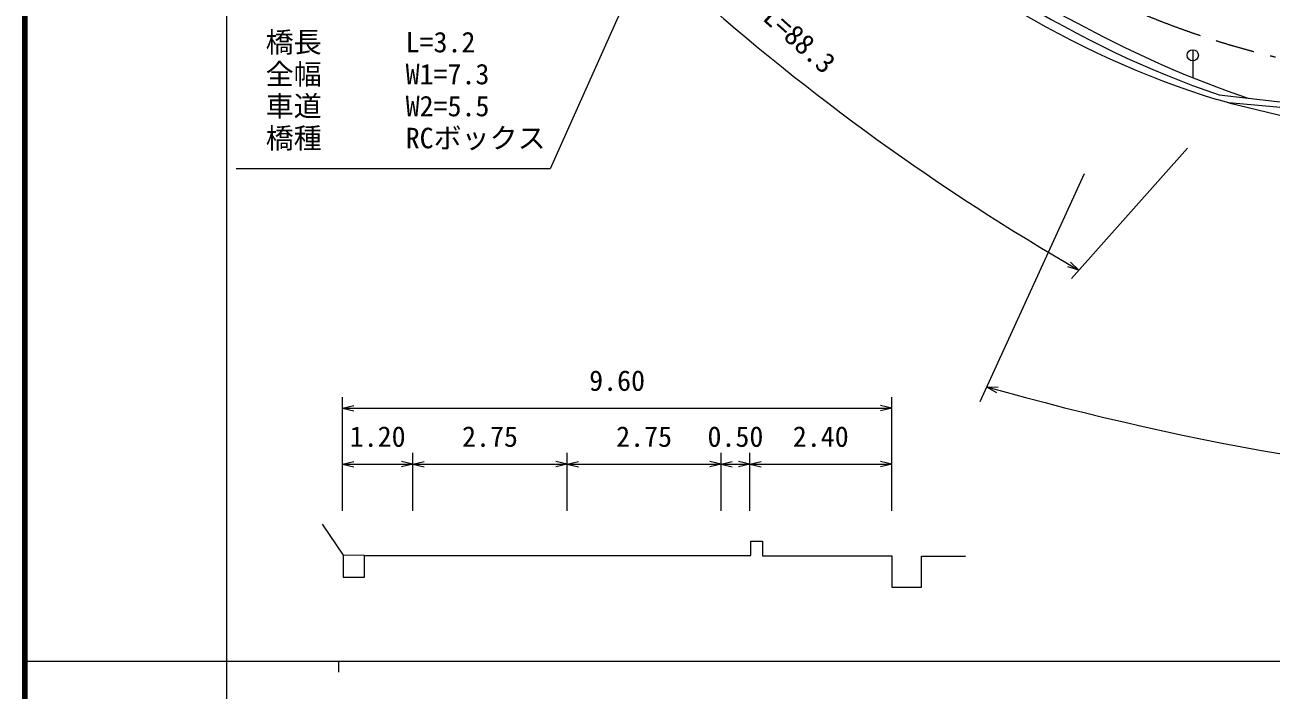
# Model space of a CAD drawing. Units: millimetres, scale not verified. Extents: x 40000 to 680000, y 20000 to 380000.
# Drawn here: x 40000 to 151250, y 202409 to 261817 of the extents above; entities that cross this region are included whole.
import ezdxf
from ezdxf.enums import TextEntityAlignment as Align

# ---------------------------------------------------------------- set-up
doc = ezdxf.new("R2010")
doc.units = ezdxf.units.MM
doc.header["$LTSCALE"] = 1000
doc.linetypes.add('CHAIN', pattern=[18.5, 12, -1.5, 3.5, -1.5])
for name, color, linetype, lineweight in [('M-BGD', 7, 'Continuous', 13), ('M-BMK', 2, 'CHAIN', 13), ('M-STR-HTXT', 7, 'Continuous', 13), ('M-STR-STRC', 7, 'Continuous', 13), ('M-STR-STRD', 7, 'Continuous', 13), ('M-TTL', 2, 'Continuous', 140), ('M-TTL-BAND', 7, 'Continuous', 13)]:
    doc.layers.add(name, color=color, linetype=linetype, lineweight=lineweight)
doc.styles.add('ＭＳ ゴシック', font='')
doc.styles.get('ＭＳ ゴシック').set_extended_font_data('MS Gothic')

msp = doc.modelspace()

# ---------------------------------------------------------------- linework, layer by layer
at = {"layer": 'M-BGD'}
for p, q in [((147482, 254864), (146407, 255158)), ((70303, 214415), (68409, 214471))]:
    msp.add_line(p, q, dxfattribs=at)
for points in [[(146618, 255560), (151808, 254986), (161088, 253905), (169740, 253471), (182062, 253286), (195884, 253668), (209667, 254085), (240208, 255320), (240443, 241199)], [(239488, 254780), (209685, 253575), (195899, 253157), (182065, 252775), (169723, 252961), (161046, 253396), (151756, 254478), (147482, 254864)], [(147482, 254864), (154493, 253157), (161212, 252020), (166912, 251529), (178042, 251572), (195998, 252047), (218231, 252884), (239519, 253612)], [(66526, 217223), (68409, 214471), (68409, 212487), (70303, 212487), (70303, 214415), (104794, 214415), (104794, 215722), (105843, 215722), (105843, 214401), (117381, 214401), (117381, 211604), (120053, 211604), (120053, 214361), (123960, 214361)]]:
    msp.add_lwpolyline(points, dxfattribs=at)
for centre, radius, start, end in [((172186, 335767), 83104, 224.65463, 243.15648), ((170578, 333199), 81698, 224.14752, 252.79072), ((175707, 340179), 89479, 225.09561, 251.02927), ((179341, 344162), 93861, 241.57285, 251.26259)]:
    msp.add_arc(centre, radius, start, end, dxfattribs=at)
at = {"layer": 'M-BMK'}
msp.add_arc((169730, 334837), 78014, 215.46569, 256.58711, dxfattribs=at)
at = {"layer": 'M-STR-HTXT'}
for p, q in [((143791, 250796), (133429, 239180)), ((134573, 248502), (125239, 228165)), ((134094, 239926), (133353, 240642)), ((134094, 239926), (133103, 240209)), ((125854, 229506), (126748, 228992)), ((125854, 229506), (126885, 229473)), ((68351, 218408), (68351, 228585)), ((117381, 218408), (117381, 228585)), ((68351, 227585), (69351, 227835)), ((68351, 227585), (117381, 227585)), ((68351, 227585), (69351, 227335)), ((117381, 227585), (116381, 227835)), ((117381, 227585), (116381, 227335)), ((68351, 222585), (69351, 222835)), ((68351, 222585), (74630, 222585)), ((68351, 222585), (69351, 222335)), ((74630, 222585), (73630, 222835)), ((74630, 222585), (73630, 222335)), ((74630, 218408), (74630, 223585)), ((74630, 222585), (75630, 222835)), ((74630, 222585), (88407, 222585)), ((74630, 222585), (75630, 222335)), ((88407, 222585), (87407, 222835)), ((88407, 222585), (87407, 222335)), ((88407, 218408), (88407, 223585)), ((88407, 222585), (89407, 222835)), ((88407, 222585), (102146, 222585)), ((88407, 222585), (89407, 222335)), ((102146, 222585), (101146, 222835)), ((102146, 222585), (101146, 222335)), ((102146, 218408), (102146, 223585)), ((102146, 222585), (103146, 222835)), ((102146, 222585), (104715, 222585)), ((102146, 222585), (103146, 222335)), ((104715, 222585), (103715, 222835)), ((104715, 222585), (103715, 222335)), ((104715, 218408), (104715, 223585)), ((104715, 222585), (105715, 222835)), ((104715, 222585), (117381, 222585)), ((104715, 222585), (105715, 222335)), ((117381, 222585), (116381, 222835)), ((117381, 222585), (116381, 222335))]:
    msp.add_line(p, q, dxfattribs=at)
msp.add_lwpolyline([(103389, 285862), (86886, 248964), (58855, 248964)], dxfattribs=at)
for centre, radius, start, end in [((238315, 420756), 208714, 216.48416, 240.04317), ((196399, 477900), 258218, 254.1453, 279.6716)]:
    msp.add_arc(centre, radius, start, end, dxfattribs=at)
at = {"layer": 'M-STR-STRC'}
msp.add_line((144257, 259605), (144257, 257105), dxfattribs=at)
msp.add_circle((144257, 259105), 500, dxfattribs=at)
at = {"layer": 'M-STR-STRD'}
for centre, radius, start, end in [((175316, 336034), 75944, 242.86836, 270.62562), ((174212, 332339), 72858, 242.44185, 271.51778)]:
    msp.add_arc(centre, radius, start, end, dxfattribs=at)
at = {"layer": 'M-TTL'}
msp.add_line((40000, 380000), (40000, 20000), dxfattribs=at)
at = {"layer": 'M-TTL-BAND'}
for p, q in [((58000, 370000), (58000, 20000)), ((40000, 205000), (579000, 205000)), ((68000, 205000), (68000, 204000))]:
    msp.add_line(p, q, dxfattribs=at)

# ---------------------------------------------------------------- texts
at = {"layer": 'M-STR-HTXT', "style": 'ＭＳ ゴシック'}
msp.add_text('ガードレール L=88.3', height=1833, rotation=318.264, dxfattribs=at).set_placement((102119, 264816), align=Align.BOTTOM_CENTER)
for s, p in [('橋長\u3000\u3000\u3000L=3.2', (61491, 258811)), ('全幅\u3000\u3000\u3000W1=7.3', (61493, 255955)), ('車道\u3000\u3000\u3000W2=5.5\u3000', (61496, 253099)), ('橋種\u3000\u3000\u3000RCボックス', (61498, 250243))]:
    msp.add_text(s, height=1832, rotation=0.019, dxfattribs=at).set_placement(p, align=Align.BOTTOM_LEFT)
for s, p in [('9.60', (92866, 228585)), ('1.20', (71491, 223585)), ('2.75', (81519, 223585)), ('2.75', (95276, 223585)), ('0.50', (103430, 223585)), ('2.40', (111048, 223585))]:
    msp.add_text(s, height=1833, dxfattribs=at).set_placement(p, align=Align.BOTTOM_CENTER)

doc.saveas('drawing.dxf')
